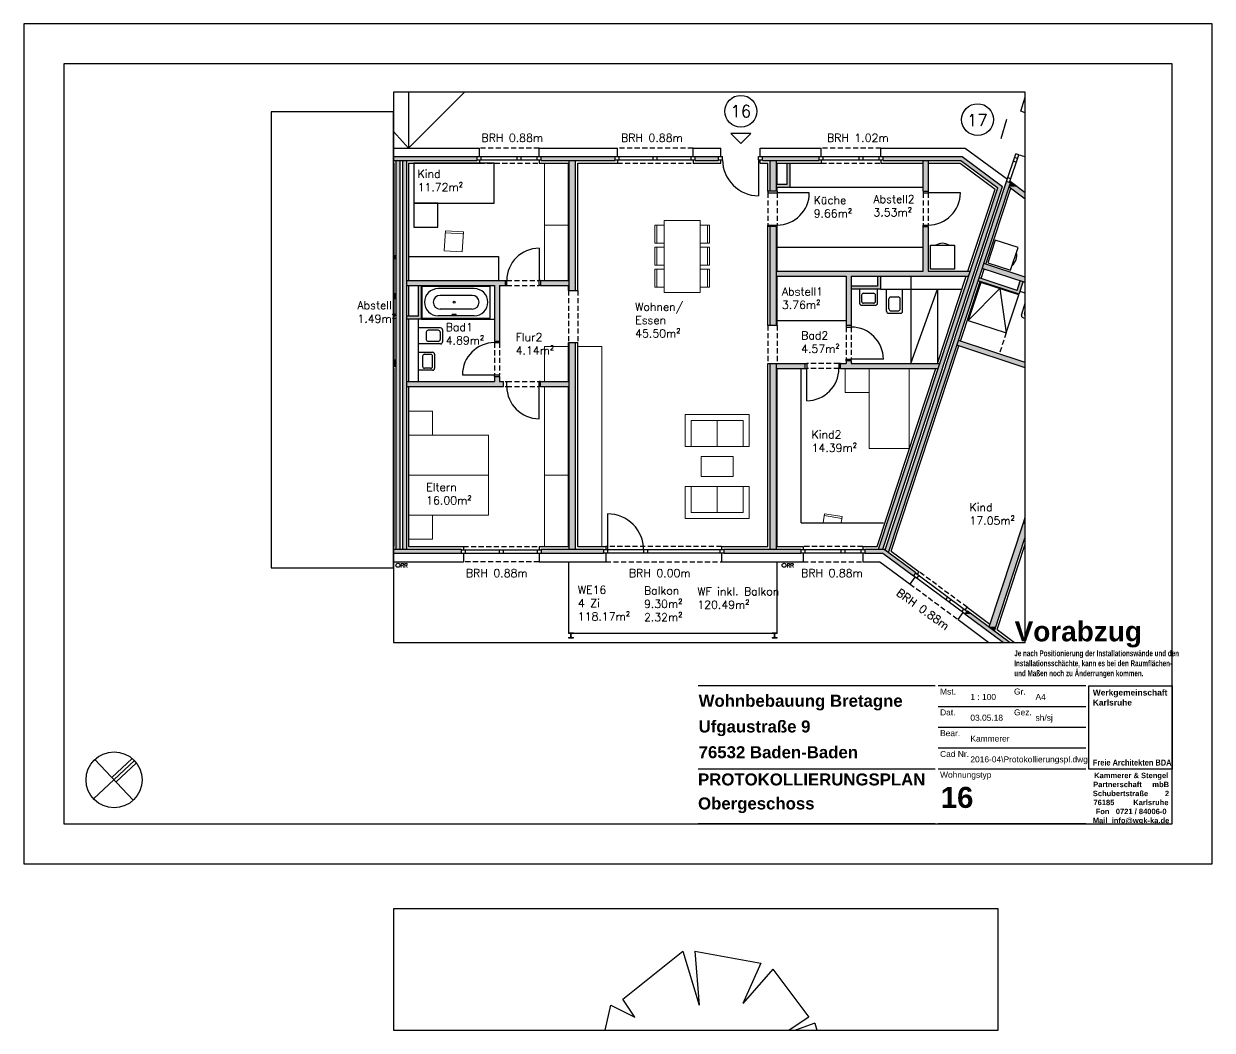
# Model space of a CAD drawing. Header units: metres. Extents: x -2868 to -29, y -3488 to 308.
# Drawn here: x -325.9 to -28.9, y 56.2 to 307.7 of the extents above; entities that cross this region are included whole.
import ezdxf

# ---------------------------------------------------------------- set-up
doc = ezdxf.new("R2010")
doc.units = ezdxf.units.M
doc.header["$LTSCALE"] = 0.02
doc.linetypes.add('AUSGEZOGEN', pattern=[0])
doc.linetypes.add('VERDECKT', pattern=[9.525, 6.35, -3.175])
for name, color, linetype in [('A--Layout-PLANKOPF', 7, 'AUSGEZOGEN'), ('A-Grundriss - Ansichtskante', 5, 'AUSGEZOGEN'), ('A-Grundriss - Bad', 4, 'AUSGEZOGEN'), ('A-Grundriss - Dämmung', 2, 'Continuous'), ('A-Grundriss - Fenster', 252, 'AUSGEZOGEN'), ('A-Grundriss - Fenster Sturz', 4, 'VERDECKT'), ('A-Grundriss - Küche', 4, 'AUSGEZOGEN'), ('A-Grundriss - Möbel', 252, 'AUSGEZOGEN'), ('A-Grundriss - Regenleitungen', 4, 'Continuous'), ('A-Grundriss - Regenleitungen Beschrif', 4, 'Continuous'), ('A-Grundriss - Sichtkante verdeckt', 7, 'VERDECKT'), ('A-Grundriss - Stützen-Laubengang', 3, 'AUSGEZOGEN'), ('A-Grundriss - Türen', 2, 'AUSGEZOGEN'), ('A-Grundriss - Wand', 3, 'AUSGEZOGEN'), ('A-Layout-Text', 250, 'Continuous'), ('A-Schraffur - Holzbau', 21, 'Continuous'), ('A-Schraffur - Trockenbau', 254, 'Continuous'), ('A-Text BRH', 4, 'Continuous'), ('A-Text Wohnfl', 4, 'Continuous'), ('A-Text Wohnungsnummer', 4, 'Continuous'), ('B-SY_V-GRANL_BAUM', 7, 'Continuous')]:
    doc.layers.add(name, color=color, linetype=linetype)
doc.layers.add('A-Afenster', color=80, linetype='Continuous', plot=False)
doc.styles.add('Arial', font='arial.ttf')
doc.styles.add('ARIAL-FETT', font='arialbd.ttf', dxfattribs={"width": 0.6})
doc.styles.add('Romans', font='Romans.shx')

# ---------------------------------------------------------------- blocks, each defined once
blk = doc.blocks.new('*E3')
at = {"layer": 'B-SY_V-GRANL_BAUM'}
for p, q in [((4.45, 7.77), (19.45, 19.77)), ((19.45, 19.77), (23.57, 6.27)), ((22.45, 19.77), (38.95, 16.77)), ((22.45, 19.77), (23.57, 6.27)), ((38.95, 16.77), (34.45, 6.65)), ((41.95, 15.27), (34.45, 6.65)), ((41.95, 15.27), (50.95, 3.27)), ((0, 0), (1.45, 6.27)), ((1.45, 6.27), (7.45, 3.27)), ((7.45, 3.27), (4.45, 7.77)), ((50.95, 3.27), (46.04, 0)), ((52.45, 1.77), (47.58, 0)), ((52.45, 1.77), (52.95, 0))]:
    blk.add_line(p, q, dxfattribs=at)
blk = doc.blocks.new('kopf (mbr)')
at = {"color": 7}
blk.add_line((-37.75, 10), (-10, 10), dxfattribs=at)
at = {"color": 2}
blk.add_lwpolyline([(-37.75, 56), (-10, 56), (-10, 28.25), (-37.75, 28.25)], close=True, dxfattribs=at)
at = {"color": 2, "insert": (-36.46, 54.79), "char_height": 2, "width": 25.2066, "attachment_point": 1, "style": 'ARIAL-FETT'}
blk.add_mtext('{\\W1;Werkgemeinschaft Karlsruhe \\P\\P\\P\\P\\P\\P\\W0.85;Freie Architekten BDA}', dxfattribs=at)
at = {"color": 252, "insert": (-36.5, 27.05), "char_height": 1.8, "width": 25.2921, "attachment_point": 1, "style": 'ARIAL-FETT'}
blk.add_mtext('\\pi0.45859;{\\W1;Kammerer & Stengel \\P\\pi0.15348;Partnerschaft     mbB \\P\\pi0.038063;Schubertstraße        2 \\P\\pi0.23636;76185         Karlsruhe \\P\\pi0.98963;Fon   0721 / 84006-0 \\P\\pi0.028854;Mail  info@wgk-ka.de}', dxfattribs=at)

msp = doc.modelspace()

# ---------------------------------------------------------------- hatches: boundary and pattern name
at = {"layer": 'A-Schraffur - Holzbau', "ltscale": 10}
h = msp.add_hatch(color=5, dxfattribs=at)
h.dxf.hatch_style = 1
h.paths.add_polyline_path([(-231.87, 273.54), (-232.87, 273.54), (-232.87, 176.44), (-231.87, 176.44)])
h = msp.add_hatch(color=5, dxfattribs=at)
h.dxf.hatch_style = 1
h.paths.add_polyline_path([(-230.27, 273.54), (-231.27, 273.54), (-231.27, 176.44), (-230.27, 176.44)])
h = msp.add_hatch(color=5, dxfattribs=at)
h.dxf.hatch_style = 1
h.paths.add_polyline_path([(-178.07, 274.54), (-196.57, 274.54), (-196.57, 273.54), (-178.07, 273.54)])
h = msp.add_hatch(color=5, dxfattribs=at)
h.dxf.hatch_style = 1
h.paths.add_polyline_path([(-187.97, 273.54), (-189.57, 273.54), (-189.57, 241.09), (-187.97, 241.09)])
h = msp.add_hatch(color=5, dxfattribs=at)
h.dxf.hatch_style = 1
h.paths.add_polyline_path([(-152.27, 274.54), (-158.07, 274.54), (-158.07, 273.54), (-152.27, 273.54)])
h = msp.add_hatch(color=5, dxfattribs=at)
h.dxf.hatch_style = 1
h.paths.add_polyline_path([(-127.12, 274.54), (-141.27, 274.54), (-141.27, 273.54), (-127.12, 273.54)])
h = msp.add_hatch(color=5, dxfattribs=at)
h.dxf.hatch_style = 1
h.paths.add_polyline_path([(-137.77, 273.54), (-139.37, 273.54), (-139.37, 265.89), (-137.77, 265.89)])
h = msp.add_hatch(color=5, dxfattribs=at)
h.dxf.hatch_style = 1
h.paths.add_polyline_path([(-91.34, 274.54), (-111.12, 274.54), (-111.12, 273.54), (-91.67, 273.54), (-82.48, 266.74), (-112.25, 176.44), (-111.2, 176.44), (-81.3, 267.11)])
h = msp.add_hatch(color=5, dxfattribs=at)
h.dxf.hatch_style = 1
h.paths.add_polyline_path([(-79.32, 268.02), (-80.27, 268.33), (-110.63, 176.25), (-109.78, 175.62)])
h = msp.add_hatch(color=5, dxfattribs=at)
h.dxf.hatch_style = 1
h.paths.add_polyline_path([(-137.77, 257.04), (-139.37, 257.04), (-139.37, 232.34), (-137.77, 232.34)])
h = msp.add_hatch(color=5, dxfattribs=at)
h.dxf.hatch_style = 1
h.paths.add_polyline_path([(-187.97, 228.04), (-189.57, 228.04), (-189.57, 176.44), (-187.97, 176.44)])
h = msp.add_hatch(color=5, dxfattribs=at)
h.dxf.hatch_style = 1
h.paths.add_polyline_path([(-137.77, 222.84), (-139.37, 222.84), (-139.37, 176.44), (-137.77, 176.44)])
h = msp.add_hatch(color=5, dxfattribs=at)
h.dxf.hatch_style = 1
h.paths.add_polyline_path([(-180.97, 176.44), (-196.57, 176.44), (-196.57, 175.44), (-180.97, 175.44)])
h = msp.add_hatch(color=5, dxfattribs=at)
h.dxf.hatch_style = 1
h.paths.add_polyline_path([(-131.67, 176.44), (-150.97, 176.44), (-150.97, 175.44), (-131.67, 175.44)])
h = msp.add_hatch(color=5, dxfattribs=at)
h.dxf.hatch_style = 1
h.paths.add_polyline_path([(-110.88, 176.44), (-115.67, 176.44), (-115.67, 175.44), (-111.21, 175.44), (-103.54, 169.76), (-102.94, 170.56)])
at = {"layer": 'A-Schraffur - Trockenbau', "ltscale": 10}
h = msp.add_hatch(color=5, dxfattribs=at)
h.dxf.hatch_style = 1
h.paths.add_polyline_path([(-99.87, 273.54), (-101.12, 273.54), (-101.12, 265.89), (-99.87, 265.89)])
h = msp.add_hatch(color=5, dxfattribs=at)
h.dxf.hatch_style = 1
h.paths.add_polyline_path([(-134.37, 272.89), (-135.12, 272.89), (-135.12, 267.64), (-137.77, 267.64), (-137.77, 266.89), (-134.37, 266.89)])
h = msp.add_hatch(color=5, dxfattribs=at)
h.dxf.hatch_style = 1
h.paths.add_polyline_path([(-89.35, 245.89), (-99.87, 245.89), (-99.87, 257.04), (-101.12, 257.04), (-101.12, 245.89), (-137.77, 245.89), (-137.77, 244.64), (-120.37, 244.64), (-120.37, 232.34), (-119.12, 232.34), (-119.12, 244.64), (-89.76, 244.64)])
h = msp.add_hatch(color=5, dxfattribs=at)
h.dxf.hatch_style = 1
h.paths.add_polyline_path([(-205.57, 243.59), (-230.27, 243.59), (-230.27, 242.34), (-208.22, 242.34), (-208.22, 228.44), (-206.97, 228.44), (-206.97, 242.34), (-205.57, 242.34)])
h = msp.add_hatch(color=5, dxfattribs=at)
h.dxf.hatch_style = 1
h.paths.add_polyline_path([(-189.57, 243.59), (-196.72, 243.59), (-196.72, 242.34), (-189.57, 242.34)])
h = msp.add_hatch(color=5, dxfattribs=at)
h.dxf.hatch_style = 1
h.paths.add_polyline_path([(-111.77, 244.64), (-112.52, 244.64), (-112.52, 242.14), (-119.12, 242.14), (-119.12, 241.39), (-111.77, 241.39)])
h = msp.add_hatch(color=5, dxfattribs=at)
h.dxf.hatch_style = 1
h.paths.add_polyline_path([(-76.13, 243.24), (-76.84, 243.47), (-77.63, 241.1), (-87.16, 244.24), (-87.39, 243.53), (-77.15, 240.15)])
h = msp.add_hatch(color=5, dxfattribs=at)
h.dxf.hatch_style = 1
h.paths.add_polyline_path([(-226.47, 242.34), (-227.22, 242.34), (-227.22, 234.69), (-230.27, 234.69), (-230.27, 233.94), (-226.47, 233.94)])
h = msp.add_hatch(color=5, dxfattribs=at)
h.dxf.hatch_style = 1
h.paths.add_polyline_path([(-130.62, 222.84), (-137.77, 222.84), (-137.77, 221.59), (-130.62, 221.59)])
h = msp.add_hatch(color=5, dxfattribs=at)
h.dxf.hatch_style = 1
h.paths.add_polyline_path([(-96.95, 222.84), (-119.12, 222.84), (-119.12, 223.49), (-120.37, 223.49), (-120.37, 222.84), (-121.77, 222.84), (-121.77, 221.59), (-97.37, 221.59)])
h = msp.add_hatch(color=5, dxfattribs=at)
h.dxf.hatch_style = 1
h.paths.add_polyline_path([(-205.97, 218.34), (-206.97, 218.34), (-206.97, 219.59), (-208.22, 219.59), (-208.22, 218.34), (-230.27, 218.34), (-230.27, 217.09), (-205.97, 217.09)])
h = msp.add_hatch(color=5, dxfattribs=at)
h.dxf.hatch_style = 1
h.paths.add_polyline_path([(-189.57, 218.34), (-196.72, 218.34), (-196.72, 217.09), (-189.57, 217.09)])
at = {"layer": 'A-Text Wohnungsnummer', "ltscale": 10}
h = msp.add_hatch(dxfattribs=at)
h.set_pattern_fill('ANGLE', color=256, angle=-17.1497)
h.set_pattern_definition([(342.8503, (-5663.67, 945.264), (20.59665, 66.7443), [50.8, -19.05]), (72.8503, (-5663.67, 945.264), (-66.7443, 20.59665), [50.8, -19.05])])
h.paths.add_polyline_path([(-78.63, 280.67), (-80.28, 283.79), (-81.75, 279.02)])
h = msp.add_hatch(dxfattribs=at)
h.set_pattern_fill('ANGLE', color=256, angle=-90)
h.set_pattern_definition([(270, (-1158.485, 5810.496), (69.85, -2e-15), [50.8, -19.05]), (360, (-1158.485, 5810.496), (6e-15, 69.85), [50.8, -19.05])])
h.paths.add_polyline_path([(-146.67, 277.81), (-144.17, 280.31), (-149.17, 280.31)])

# ---------------------------------------------------------------- linework, layer by layer
at = {"layer": 'A--Layout-PLANKOPF'}
for p, q in [((-98.13, 142.25), (-157.38, 142.25)), ((-60.45, 142.25), (-97.38, 142.25)), ((-60.45, 137.05), (-97.38, 137.05)), ((-60.45, 131.84), (-97.38, 131.84)), ((-60.45, 126.64), (-97.38, 126.64)), ((-98.13, 121.44), (-157.38, 121.44)), ((-60.45, 121.44), (-97.38, 121.44)), ((-98.13, 107.75), (-157.38, 107.75)), ((-60.45, 107.75), (-97.38, 107.75))]:
    msp.add_line(p, q, dxfattribs=at)
at = {"layer": 'A-Afenster'}
for points in [[(-325.88, 307.75), (-325.88, 97.75), (-28.88, 97.75), (-28.88, 307.75)], [(-315.88, 297.75), (-315.88, 107.75), (-38.88, 107.75), (-38.88, 297.75)]]:
    msp.add_lwpolyline(points, close=True, dxfattribs=at)
at = {"layer": 'A-Afenster', "linetype": 'Continuous'}
for points in [[(-233.51, 153.13), (-75.59, 153.13), (-75.59, 290.67), (-233.51, 290.67)], [(-264.02, 171.77), (-233.51, 171.77), (-233.51, 285.75), (-264.02, 285.75)], [(-233.51, 56.17), (-82.37, 56.17), (-82.37, 86.54), (-233.51, 86.54)]]:
    msp.add_lwpolyline(points, close=True, dxfattribs=at)
at = {"layer": 'A-Grundriss - Ansichtskante', "ltscale": 10}
for p, q in [((-229.72, 290.67), (-229.72, 276.69)), ((-229.72, 276.69), (-215.74, 290.67)), ((-233.51, 280.78), (-229.72, 276.69))]:
    msp.add_line(p, q, dxfattribs=at)
msp.add_lwpolyline([(-189.72, 173.29), (-189.72, 155.44), (-137.62, 155.44), (-137.62, 173.29)], dxfattribs=at)
at = {"layer": 'A-Grundriss - Bad', "ltscale": 10}
for p, q in [((-104.17, 244.64), (-104.17, 222.84)), ((-226.32, 234.14), (-226.32, 242.14)), ((-226.32, 242.14), (-209.32, 242.14)), ((-213.32, 241.54), (-222.32, 241.54)), ((-209.32, 234.14), (-209.32, 242.14)), ((-117.02, 241.39), (-117.02, 237.89)), ((-112.52, 237.89), (-112.52, 241.39)), ((-111.77, 241.39), (-91.42, 241.39)), ((-110.27, 235.89), (-110.27, 241.39)), ((-106.27, 235.89), (-106.27, 241.39)), ((-75.59, 240.42), (-76.91, 240.86)), ((-213.79, 239.85), (-221.84, 239.85)), ((-116.52, 239.89), (-116.52, 238.39)), ((-116.02, 240.39), (-113.52, 240.39)), ((-113.52, 237.89), (-116.02, 237.89)), ((-113.02, 238.39), (-113.02, 239.89)), ((-109.67, 236.49), (-109.67, 238.99)), ((-109.17, 239.49), (-107.37, 239.49)), ((-106.87, 236.49), (-106.87, 238.99)), ((-76.55, 234.95), (-75.59, 237.87)), ((-213.32, 234.74), (-222.32, 234.74)), ((-213.79, 236.42), (-221.84, 236.42)), ((-218.82, 234.74), (-218.82, 235.04)), ((-217.82, 235.04), (-218.82, 235.04)), ((-217.82, 234.74), (-217.82, 235.04)), ((-116.52, 237.39), (-113.02, 237.39)), ((-109.77, 235.39), (-106.77, 235.39)), ((-109.17, 235.99), (-107.37, 235.99)), ((-75.79, 235.33), (-75.59, 235.95)), ((-227.22, 218.34), (-227.22, 233.94)), ((-221.72, 231.74), (-227.22, 231.74)), ((-226.47, 233.94), (-208.22, 233.94)), ((-226.32, 234.14), (-209.32, 234.14)), ((-76.23, 234.32), (-75.59, 234.11)), ((-225.32, 230.64), (-225.32, 228.84)), ((-222.32, 231.14), (-224.82, 231.14)), ((-221.82, 230.64), (-221.82, 228.84)), ((-221.22, 231.24), (-221.22, 228.24)), ((-221.72, 227.74), (-227.22, 227.74)), ((-222.32, 228.34), (-224.82, 228.34)), ((-227.22, 225.64), (-223.72, 225.64)), ((-226.22, 224.64), (-226.22, 222.14)), ((-225.72, 225.14), (-224.22, 225.14)), ((-223.72, 222.14), (-223.72, 224.64)), ((-223.22, 225.14), (-223.22, 221.64)), ((-223.72, 221.14), (-227.22, 221.14)), ((-224.22, 221.64), (-225.72, 221.64))]:
    msp.add_line(p, q, dxfattribs=at)
at = {"layer": 'A-Grundriss - Bad', "linetype": 'VERDECKT', "ltscale": 10}
msp.add_line((-80.38, 230.47), (-82.12, 225.2), dxfattribs=at)
at = {"layer": 'A-Grundriss - Bad', "ltscale": 10}
for points in [[(-83.11, 253.7), (-84.99, 248), (-79.29, 246.12), (-77.41, 251.82)], [(-89.87, 233.61), (-80.38, 230.47), (-77.25, 239.97), (-86.74, 243.1)]]:
    msp.add_lwpolyline(points, close=True, dxfattribs=at)
at = {"layer": 'A-Grundriss - Bad', "linetype": 'Continuous', "ltscale": 10}
msp.add_lwpolyline([(-93.29, 246.39), (-99.29, 246.39), (-99.29, 252.39), (-93.29, 252.39)], close=True, dxfattribs=at)
at = {"layer": 'A-Grundriss - Bad', "ltscale": 10}
for points in [[(-104.17, 222.84), (-97.53, 241.39), (-97.53, 222.84)], [(-89.87, 233.61), (-81.99, 241.54), (-80.38, 230.47)]]:
    msp.add_lwpolyline(points, dxfattribs=at)
msp.add_circle((-218.32, 238.14), 0.25, dxfattribs=at)
at = {"layer": 'A-Grundriss - Bad', "linetype": 'Continuous', "ltscale": 10}
msp.add_arc((-96.29, 249.89), 3, 56.4427, 123.5573, dxfattribs=at)
at = {"layer": 'A-Grundriss - Bad', "ltscale": 10}
for centre, radius, start, end in [((-80.72, 249.75), 3, 308.1927, 15.3073), ((-222.32, 238.14), 3.4, 90, 180), ((-213.32, 238.14), 3.4, 360, 90), ((-222.32, 238.14), 3.4, 180, 270), ((-221.84, 238.14), 1.72, 90, 180), ((-221.84, 238.14), 1.72, 180, 270), ((-213.79, 238.14), 1.72, 360, 90), ((-213.79, 238.14), 1.72, 270, 0), ((-213.32, 238.14), 3.4, 270, 0), ((-116.52, 237.89), 0.5, 180, 270), ((-116.02, 239.89), 0.5, 90, 180), ((-116.02, 238.39), 0.5, 180, 270), ((-113.52, 239.89), 0.5, 0, 90), ((-113.52, 238.39), 0.5, 270, 0), ((-113.02, 237.89), 0.5, 270, 0), ((-109.17, 238.99), 0.5, 90, 180), ((-107.37, 238.99), 0.5, 0, 90), ((-109.77, 235.89), 0.5, 180, 270), ((-109.17, 236.49), 0.5, 180, 270), ((-107.37, 236.49), 0.5, 270, 0), ((-106.77, 235.89), 0.5, 270, 0), ((-76.07, 234.79), 0.5, 161.75, 251.75), ((-75.32, 235.18), 0.5, 161.75, 237.2174), ((-221.72, 231.24), 0.5, 0, 90), ((-224.82, 230.64), 0.5, 90, 180), ((-224.82, 228.84), 0.5, 180, 270), ((-222.32, 230.64), 0.5, 0, 90), ((-222.32, 228.84), 0.5, 270, 0), ((-221.72, 228.24), 0.5, 270, 0), ((-225.72, 224.64), 0.5, 90, 180), ((-224.22, 224.64), 0.5, 0, 90), ((-223.72, 225.14), 0.5, 0, 90), ((-225.72, 222.14), 0.5, 180, 270), ((-224.22, 222.14), 0.5, 270, 0), ((-223.72, 221.64), 0.5, 270, 0)]:
    msp.add_arc(centre, radius, start, end, dxfattribs=at)
at = {"layer": 'A-Grundriss - Dämmung', "ltscale": 10}
for p, q in [((-76.75, 285.87), (-75.59, 289.39)), ((-75.59, 285.49), (-76.75, 285.87)), ((-233.51, 276.69), (-212.02, 276.69)), ((-212.02, 274.54), (-212.02, 276.69)), ((-197.12, 276.69), (-177.52, 276.69)), ((-197.12, 274.54), (-197.12, 276.69)), ((-177.52, 274.54), (-177.52, 276.69)), ((-158.62, 276.69), (-151.72, 276.69)), ((-158.62, 274.54), (-158.62, 276.69)), ((-151.72, 274.54), (-151.72, 276.69)), ((-141.82, 276.69), (-126.57, 276.69)), ((-141.82, 274.54), (-141.82, 276.69)), ((-126.57, 274.54), (-126.57, 276.69)), ((-111.67, 276.69), (-90.63, 276.69)), ((-111.67, 274.54), (-111.67, 276.69)), ((-90.63, 276.69), (-80.08, 268.88)), ((-212.02, 273.74), (-212.02, 272.89)), ((-197.12, 273.74), (-197.12, 272.89)), ((-177.52, 273.74), (-177.52, 272.89)), ((-158.62, 273.74), (-158.62, 272.89)), ((-151.72, 272.89), (-151.72, 273.74)), ((-141.82, 272.89), (-141.82, 273.74)), ((-126.57, 273.74), (-126.57, 272.89)), ((-111.67, 273.74), (-111.67, 272.89)), ((-233.51, 272.89), (-233.42, 272.89)), ((-233.42, 272.89), (-233.42, 249.79)), ((-229.72, 272.89), (-212.02, 272.89)), ((-229.72, 272.89), (-229.72, 243.59)), ((-197.12, 272.89), (-189.72, 272.89)), ((-189.72, 243.59), (-189.72, 272.89)), ((-187.42, 241.09), (-187.42, 272.89)), ((-187.42, 272.89), (-177.52, 272.89)), ((-158.62, 272.89), (-151.72, 272.89)), ((-141.82, 272.89), (-139.92, 272.89)), ((-139.92, 265.89), (-139.92, 272.89)), ((-137.62, 267.64), (-137.62, 272.89)), ((-137.62, 272.89), (-126.57, 272.89)), ((-111.67, 272.89), (-101.12, 272.89)), ((-99.87, 272.89), (-91.88, 272.89)), ((-91.88, 272.89), (-83.16, 266.43)), ((-139.37, 265.89), (-139.92, 265.89)), ((-137.62, 265.89), (-137.77, 265.89)), ((-137.62, 265.89), (-137.62, 266.89)), ((-89.93, 245.89), (-83.16, 266.43)), ((-85.46, 247.63), (-79.18, 266.66)), ((-139.92, 232.34), (-139.92, 257.04)), ((-139.37, 257.04), (-139.92, 257.04)), ((-137.62, 257.04), (-137.77, 257.04)), ((-137.62, 245.89), (-137.62, 257.04)), ((-233.42, 249.04), (-233.42, 240.29)), ((-137.62, 232.34), (-137.62, 244.64)), ((-97.53, 222.84), (-90.34, 244.64)), ((-86.63, 244.07), (-85.85, 246.44)), ((-229.72, 242.34), (-229.72, 234.69)), ((-189.72, 241.09), (-189.72, 242.34)), ((-189.72, 241.09), (-189.57, 241.09)), ((-187.97, 241.09), (-187.42, 241.09)), ((-91.8, 228.4), (-86.87, 243.36)), ((-233.42, 239.04), (-233.42, 223.89)), ((-229.72, 233.94), (-229.72, 218.34)), ((-139.37, 232.34), (-139.92, 232.34)), ((-137.62, 232.34), (-137.77, 232.34)), ((-189.72, 218.34), (-189.72, 228.04)), ((-189.72, 228.04), (-189.57, 228.04)), ((-187.97, 228.04), (-187.42, 228.04)), ((-187.42, 177.09), (-187.42, 228.04)), ((-109.1, 175.93), (-92.19, 227.21)), ((-233.51, 223.89), (-233.42, 223.89)), ((-139.92, 177.09), (-139.92, 222.84)), ((-139.92, 222.84), (-139.37, 222.84)), ((-233.51, 221.59), (-233.42, 221.59)), ((-233.42, 221.59), (-233.42, 177.09)), ((-137.62, 177.09), (-137.62, 221.59)), ((-112.62, 177.09), (-97.94, 221.59)), ((-229.72, 217.09), (-229.72, 177.09)), ((-189.72, 177.09), (-189.72, 217.09)), ((-233.51, 177.09), (-233.42, 177.09)), ((-229.72, 177.09), (-216.02, 177.09)), ((-216.02, 177.09), (-216.02, 176.24)), ((-216.02, 175.44), (-216.02, 173.29)), ((-197.12, 177.09), (-189.72, 177.09)), ((-197.12, 177.09), (-197.12, 176.24)), ((-197.12, 175.44), (-197.12, 173.29)), ((-187.42, 177.09), (-180.42, 177.09)), ((-180.42, 177.09), (-180.42, 176.24)), ((-180.42, 175.44), (-180.42, 173.29)), ((-151.52, 177.09), (-139.92, 177.09)), ((-151.52, 177.09), (-151.52, 176.24)), ((-151.52, 175.44), (-151.52, 173.29)), ((-137.62, 177.09), (-131.12, 177.09)), ((-131.12, 177.09), (-131.12, 176.24)), ((-131.12, 175.44), (-131.12, 173.29)), ((-116.22, 177.09), (-112.62, 177.09)), ((-116.22, 177.09), (-116.22, 176.24)), ((-116.22, 175.44), (-116.22, 173.29)), ((-109.1, 175.93), (-102.12, 170.76)), ((-82.61, 156.32), (-75.59, 177.63)), ((-233.51, 173.29), (-216.02, 173.29)), ((-197.12, 173.29), (-180.42, 173.29)), ((-151.52, 173.29), (-131.12, 173.29)), ((-116.22, 173.29), (-111.92, 173.29)), ((-111.92, 173.29), (-104.38, 167.7)), ((-104.38, 167.7), (-103.1, 169.43)), ((-102.62, 170.07), (-102.12, 170.76)), ((-92.4, 158.84), (-91.12, 160.57)), ((-90.64, 161.21), (-90.14, 161.89)), ((-90.14, 161.89), (-84.43, 157.67)), ((-92.4, 158.84), (-84.69, 153.13)), ((-82.61, 156.32), (-78.3, 153.13))]:
    msp.add_line(p, q, dxfattribs=at)
at = {"layer": 'A-Grundriss - Fenster', "ltscale": 10}
for p, q in [((-212.57, 274.54), (-196.57, 274.54)), ((-212.57, 273.74), (-196.57, 273.74)), ((-211.57, 273.74), (-211.57, 274.54)), ((-202.57, 273.74), (-202.57, 274.54)), ((-201.57, 273.74), (-201.57, 274.54)), ((-197.57, 273.74), (-197.57, 274.54)), ((-178.07, 274.54), (-158.07, 274.54)), ((-178.07, 273.74), (-158.07, 273.74)), ((-177.07, 273.74), (-177.07, 274.54)), ((-168.57, 273.74), (-168.57, 274.54)), ((-167.57, 273.74), (-167.57, 274.54)), ((-159.07, 273.74), (-159.07, 274.54)), ((-127.12, 274.54), (-111.12, 274.54)), ((-127.12, 273.74), (-111.12, 273.74)), ((-126.12, 273.74), (-126.12, 274.54)), ((-117.12, 273.74), (-117.12, 274.54)), ((-116.12, 273.74), (-116.12, 274.54)), ((-112.12, 273.74), (-112.12, 274.54)), ((-179.97, 185.24), (-179.97, 176.24)), ((-216.57, 176.24), (-196.57, 176.24)), ((-216.57, 175.44), (-196.57, 175.44)), ((-215.57, 176.24), (-215.57, 175.44)), ((-207.07, 176.24), (-207.07, 175.44)), ((-206.07, 176.24), (-206.07, 175.44)), ((-197.57, 176.24), (-197.57, 175.44)), ((-150.97, 176.24), (-180.97, 176.24)), ((-150.97, 175.44), (-180.97, 175.44)), ((-179.97, 176.24), (-179.97, 175.44)), ((-170.97, 176.24), (-170.97, 175.44)), ((-169.97, 176.24), (-169.97, 175.44)), ((-151.97, 176.24), (-151.97, 175.44)), ((-115.67, 176.24), (-131.67, 176.24)), ((-115.67, 175.44), (-131.67, 175.44)), ((-130.67, 176.24), (-130.67, 175.44)), ((-121.67, 176.24), (-121.67, 175.44)), ((-120.67, 176.24), (-120.67, 175.44)), ((-116.67, 176.24), (-116.67, 175.44)), ((-90.68, 160.24), (-103.54, 169.76)), ((-90.2, 160.88), (-103.06, 170.4)), ((-102.26, 169.81), (-102.74, 169.16)), ((-95.02, 164.45), (-95.5, 163.81)), ((-94.22, 163.86), (-94.7, 163.21)), ((-91.01, 161.48), (-91.48, 160.83))]:
    msp.add_line(p, q, dxfattribs=at)
msp.add_arc((-179.97, 176.24), 9, 0, 90, dxfattribs=at)
at = {"layer": 'A-Grundriss - Fenster Sturz', "ltscale": 10}
for p, q in [((-197.12, 276.69), (-212.02, 276.69)), ((-158.62, 276.69), (-177.52, 276.69)), ((-111.67, 276.69), (-126.57, 276.69)), ((-212.02, 272.89), (-197.12, 272.89)), ((-177.52, 272.89), (-158.62, 272.89)), ((-126.57, 272.89), (-111.67, 272.89)), ((-216.02, 177.09), (-197.12, 177.09)), ((-151.52, 177.09), (-180.42, 177.09)), ((-116.22, 177.09), (-131.12, 177.09)), ((-197.12, 173.29), (-216.02, 173.29)), ((-180.42, 173.29), (-151.52, 173.29)), ((-131.12, 173.29), (-116.22, 173.29)), ((-90.14, 161.89), (-102.12, 170.76)), ((-104.38, 167.7), (-92.4, 158.84))]:
    msp.add_line(p, q, dxfattribs=at)
at = {"layer": 'A-Grundriss - Küche', "ltscale": 10}
for p, q in [((-134.37, 266.89), (-101.12, 266.89)), ((-137.54, 251.89), (-101.12, 251.89))]:
    msp.add_line(p, q, dxfattribs=at)
at = {"layer": 'A-Grundriss - Möbel', "linetype": 'Continuous', "lineweight": 18, "ltscale": 100}
for p, q in [((-195.72, 272.89), (-195.72, 257.39)), ((-165.84, 258.55), (-165.84, 240.55)), ((-165.84, 258.55), (-156.84, 258.55)), ((-156.84, 240.55), (-156.84, 258.55)), ((-220.51, 256.01), (-220.85, 251.03)), ((-220.54, 255.51), (-216.05, 255.2)), ((-216.02, 255.7), (-220.51, 256.01)), ((-216.36, 250.72), (-216.02, 255.7)), ((-195.72, 257.39), (-195.72, 243.59)), ((-195.72, 257.39), (-189.72, 257.39)), ((-168.2, 257.44), (-165.84, 257.44)), ((-168.2, 252.94), (-168.2, 257.44)), ((-167.7, 257.44), (-167.7, 252.94)), ((-154.48, 257.44), (-156.84, 257.44)), ((-154.98, 257.44), (-154.98, 252.94)), ((-154.48, 252.94), (-154.48, 257.44)), ((-165.84, 252.94), (-168.2, 252.94)), ((-156.84, 252.94), (-154.48, 252.94)), ((-220.85, 251.03), (-216.36, 250.72)), ((-168.2, 251.94), (-165.84, 251.94)), ((-168.2, 247.44), (-168.2, 251.94)), ((-167.7, 251.94), (-167.7, 247.44)), ((-154.48, 251.94), (-156.84, 251.94)), ((-154.98, 251.94), (-154.98, 247.44)), ((-154.48, 247.44), (-154.48, 251.94)), ((-165.84, 247.44), (-168.2, 247.44)), ((-156.84, 247.44), (-154.48, 247.44)), ((-168.2, 246.44), (-165.84, 246.44)), ((-168.2, 241.94), (-168.2, 246.44)), ((-167.7, 246.44), (-167.7, 241.94)), ((-154.48, 246.44), (-156.84, 246.44)), ((-154.98, 246.44), (-154.98, 241.94)), ((-154.48, 241.94), (-154.48, 246.44)), ((-165.84, 241.94), (-168.2, 241.94)), ((-156.84, 241.94), (-154.48, 241.94)), ((-165.84, 240.55), (-156.84, 240.55)), ((-195.72, 218.34), (-195.72, 227.04)), ((-195.72, 227.04), (-189.72, 227.04)), ((-187.42, 227.04), (-181.42, 227.04)), ((-181.42, 177.09), (-181.42, 227.04)), ((-195.72, 177.09), (-195.72, 217.09)), ((-160.59, 210.06), (-160.59, 202.06)), ((-144.59, 210.06), (-160.59, 210.06)), ((-146.09, 208.56), (-159.09, 208.56)), ((-159.09, 208.56), (-159.09, 202.06)), ((-159.09, 208.56), (-159.09, 202.06)), ((-152.59, 208.56), (-152.59, 202.06)), ((-146.09, 208.56), (-146.09, 202.06)), ((-144.59, 210.06), (-144.59, 202.06)), ((-144.59, 202.06), (-160.59, 202.06)), ((-156.59, 194.56), (-156.59, 199.56)), ((-148.59, 199.56), (-156.59, 199.56)), ((-148.59, 194.56), (-148.59, 199.56)), ((-195.72, 194.89), (-189.72, 194.89)), ((-148.59, 194.56), (-156.59, 194.56)), ((-144.59, 192.06), (-160.59, 192.06)), ((-160.59, 184.06), (-160.59, 192.06)), ((-159.09, 185.56), (-159.09, 192.06)), ((-159.09, 185.56), (-159.09, 192.06)), ((-152.59, 185.56), (-152.59, 192.06)), ((-146.09, 185.56), (-146.09, 192.06)), ((-144.59, 184.06), (-144.59, 192.06)), ((-146.09, 185.56), (-159.09, 185.56)), ((-126.15, 183.04), (-125.8, 185.29)), ((-121.43, 184.1), (-125.87, 184.8)), ((-125.8, 185.29), (-121.35, 184.6)), ((-121.35, 184.6), (-121.59, 183.04)), ((-144.59, 184.06), (-160.59, 184.06))]:
    msp.add_line(p, q, dxfattribs=at)
at = {"layer": 'A-Grundriss - Möbel', "ltscale": 10}
for p, q in [((-229.72, 249.59), (-207.27, 249.59)), ((-207.27, 249.59), (-207.27, 243.59)), ((-137.62, 233.59), (-120.37, 233.59)), ((-131.62, 211.54), (-131.62, 221.59)), ((-131.62, 183.04), (-131.62, 211.54)), ((-131.62, 183.04), (-111.05, 183.04))]:
    msp.add_line(p, q, dxfattribs=at)
for points in [[(-208.37, 272.89), (-228.37, 272.89), (-228.37, 262.89), (-208.37, 262.89)], [(-222.37, 262.89), (-228.37, 262.89), (-228.37, 256.89), (-222.37, 256.89)]]:
    msp.add_lwpolyline(points, close=True, dxfattribs=at)
at = {"layer": 'A-Grundriss - Möbel', "linetype": 'Continuous', "lineweight": 18, "ltscale": 100}
for points in [[(-114.61, 215.59), (-114.61, 221.59), (-120.61, 221.59), (-120.61, 215.59)], [(-104.61, 201.59), (-104.61, 221.59), (-114.61, 221.59), (-114.61, 201.59)], [(-223.72, 204.91), (-229.72, 204.91), (-229.72, 210.91), (-223.72, 210.91)], [(-209.72, 194.91), (-229.72, 194.91), (-229.72, 204.91), (-209.72, 204.91)], [(-209.72, 194.91), (-229.72, 194.91), (-229.72, 184.91), (-209.72, 184.91)], [(-223.72, 184.91), (-229.72, 184.91), (-229.72, 178.91), (-223.72, 178.91)]]:
    msp.add_lwpolyline(points, close=True, dxfattribs=at)
at = {"layer": 'A-Grundriss - Möbel', "ltscale": 10}
for points in [[(-233.51, 210.91), (-233.42, 210.91), (-233.42, 204.91), (-233.51, 204.91)], [(-233.51, 204.91), (-233.42, 204.91), (-233.42, 184.91), (-233.51, 184.91)], [(-233.51, 184.91), (-233.42, 184.91), (-233.42, 178.91), (-233.51, 178.91)]]:
    msp.add_lwpolyline(points, dxfattribs=at)
at = {"layer": 'A-Grundriss - Regenleitungen', "ltscale": 10}
for centre in [(-232.37, 172.39), (-135.87, 172.39)]:
    msp.add_circle(centre, 0.5, dxfattribs=at)
at = {"layer": 'A-Grundriss - Sichtkante verdeckt', "ltscale": 10}
for p, q in [((-139.92, 265.49), (-139.92, 257.44)), ((-137.62, 265.49), (-137.62, 257.44)), ((-101.12, 265.49), (-101.12, 257.44)), ((-99.87, 265.49), (-99.87, 257.44)), ((-205.17, 243.59), (-197.12, 243.59)), ((-205.17, 242.34), (-197.12, 242.34)), ((-189.72, 241.09), (-189.72, 228.04)), ((-187.42, 241.09), (-187.42, 228.04)), ((-139.92, 232.34), (-139.92, 222.84)), ((-137.62, 232.34), (-137.62, 222.84)), ((-120.37, 231.94), (-120.37, 223.89)), ((-119.12, 231.94), (-119.12, 223.89)), ((-208.22, 228.04), (-208.22, 219.99)), ((-206.97, 228.04), (-206.97, 219.99)), ((-122.17, 222.84), (-130.22, 222.84)), ((-122.17, 221.59), (-130.22, 221.59)), ((-205.17, 218.34), (-197.12, 218.34)), ((-205.17, 217.09), (-197.12, 217.09)), ((-76, 183.23), (-75.59, 184.49))]:
    msp.add_line(p, q, dxfattribs=at)
at = {"layer": 'A-Grundriss - Stützen-Laubengang', "ltscale": 10}
for p, q in [((-189.72, 155.44), (-189.72, 155.33)), ((-188.52, 155.44), (-189.72, 155.44)), ((-189.27, 155.33), (-189.72, 155.33)), ((-189.15, 154.47), (-189.15, 155.21)), ((-189.09, 154.47), (-189.09, 155.21)), ((-188.52, 155.33), (-188.97, 155.33)), ((-188.52, 155.33), (-188.52, 155.44)), ((-138.82, 155.44), (-138.82, 155.33)), ((-137.62, 155.44), (-138.82, 155.44)), ((-138.37, 155.33), (-138.82, 155.33)), ((-138.25, 154.47), (-138.25, 155.21)), ((-138.19, 154.47), (-138.19, 155.21)), ((-137.62, 155.33), (-138.07, 155.33)), ((-137.62, 155.33), (-137.62, 155.44)), ((-189.72, 154.35), (-189.27, 154.35)), ((-189.72, 154.35), (-189.72, 154.24)), ((-189.72, 154.24), (-188.52, 154.24)), ((-188.97, 154.35), (-188.52, 154.35)), ((-188.52, 154.24), (-188.52, 154.35)), ((-138.82, 154.35), (-138.37, 154.35)), ((-138.82, 154.35), (-138.82, 154.24)), ((-138.82, 154.24), (-137.62, 154.24)), ((-138.07, 154.35), (-137.62, 154.35)), ((-137.62, 154.24), (-137.62, 154.35))]:
    msp.add_line(p, q, dxfattribs=at)
for centre, start, end in [((-189.27, 155.21), 0, 90), ((-189.27, 154.47), 270, 0), ((-188.97, 155.21), 90, 180), ((-188.97, 154.47), 180, 270), ((-138.37, 155.21), 0, 90), ((-138.37, 154.47), 270, 0), ((-138.07, 155.21), 90, 180), ((-138.07, 154.47), 180, 270)]:
    msp.add_arc(centre, 0.12, start, end, dxfattribs=at)
at = {"layer": 'A-Grundriss - Türen', "ltscale": 10}
for p, q in [((-152.27, 274.54), (-151.27, 274.54)), ((-152.27, 273.74), (-151.27, 273.74)), ((-151.27, 273.74), (-151.27, 274.54)), ((-142.27, 274.54), (-141.27, 274.54)), ((-142.27, 273.74), (-142.27, 274.54)), ((-142.27, 273.74), (-142.27, 264.74)), ((-142.27, 273.74), (-141.27, 273.74)), ((-80.27, 268.33), (-77.98, 275.27)), ((-79.51, 268.08), (-77.22, 275.02)), ((-77.85, 273.12), (-78.61, 273.37)), ((-77.53, 274.07), (-78.29, 274.32)), ((-77.22, 275.02), (-77.98, 275.27)), ((-79.19, 269.03), (-79.95, 269.28)), ((-139.92, 265.89), (-139.92, 265.49)), ((-139.92, 265.49), (-137.62, 265.49)), ((-137.62, 265.89), (-137.62, 265.49)), ((-129.57, 265.49), (-137.62, 265.49)), ((-101.12, 265.89), (-101.12, 265.49)), ((-101.12, 265.49), (-99.87, 265.49)), ((-99.87, 265.89), (-99.87, 265.49)), ((-91.82, 265.49), (-99.87, 265.49)), ((-139.92, 257.44), (-137.62, 257.44)), ((-139.92, 257.04), (-139.92, 257.44)), ((-137.62, 257.04), (-137.62, 257.44)), ((-101.12, 257.44), (-99.87, 257.44)), ((-101.12, 257.04), (-101.12, 257.44)), ((-99.87, 257.04), (-99.87, 257.44)), ((-197.12, 251.64), (-197.12, 243.59)), ((-205.57, 243.59), (-205.17, 243.59)), ((-205.17, 242.34), (-205.17, 243.59)), ((-197.12, 242.34), (-197.12, 243.59)), ((-196.72, 243.59), (-197.12, 243.59)), ((-205.57, 242.34), (-205.17, 242.34)), ((-196.72, 242.34), (-197.12, 242.34)), ((-120.37, 232.34), (-120.37, 231.94)), ((-120.37, 231.94), (-119.12, 231.94)), ((-119.12, 232.34), (-119.12, 231.94)), ((-208.22, 228.44), (-208.22, 228.04)), ((-208.22, 228.04), (-206.97, 228.04)), ((-206.97, 228.44), (-206.97, 228.04)), ((-130.62, 222.84), (-130.22, 222.84)), ((-130.22, 222.84), (-130.22, 221.59)), ((-122.17, 222.84), (-122.17, 221.59)), ((-121.77, 222.84), (-122.17, 222.84)), ((-120.37, 223.89), (-119.12, 223.89)), ((-120.37, 223.49), (-120.37, 223.89)), ((-119.12, 223.49), (-119.12, 223.89)), ((-111.07, 223.89), (-119.12, 223.89)), ((-216.27, 219.99), (-208.22, 219.99)), ((-208.22, 219.99), (-206.97, 219.99)), ((-208.22, 219.59), (-208.22, 219.99)), ((-206.97, 219.59), (-206.97, 219.99)), ((-130.62, 221.59), (-130.22, 221.59)), ((-130.22, 213.54), (-130.22, 221.59)), ((-121.77, 221.59), (-122.17, 221.59)), ((-205.57, 218.34), (-205.17, 218.34)), ((-205.57, 217.09), (-205.17, 217.09)), ((-205.17, 217.09), (-205.17, 218.34)), ((-197.12, 217.09), (-197.12, 218.34)), ((-196.72, 218.34), (-197.12, 218.34)), ((-196.72, 217.09), (-197.12, 217.09)), ((-197.12, 209.04), (-197.12, 217.09))]:
    msp.add_line(p, q, dxfattribs=at)
for centre, radius, start, end in [((-142.16, 273.84), 9.11, 180.6572, 269.3428), ((-73.9, 284.45), 10, 250.6233, 260.2985), ((-137.62, 265.49), 8.05, 270, 0), ((-99.87, 265.49), 8.05, 270, 0), ((-197.12, 243.59), 8.05, 90, 180), ((-119.12, 223.89), 8.05, 360, 90), ((-208.22, 219.99), 8.05, 90, 180), ((-130.22, 221.59), 8.05, 270, 360), ((-197.12, 217.09), 8.05, 180, 270)]:
    msp.add_arc(centre, radius, start, end, dxfattribs=at)
at = {"layer": 'A-Grundriss - Wand', "ltscale": 10}
for p, q in [((-233.51, 274.54), (-212.57, 274.54)), ((-233.51, 273.54), (-212.57, 273.54)), ((-232.87, 273.54), (-232.87, 176.44)), ((-231.87, 273.54), (-231.87, 176.44)), ((-231.27, 273.54), (-231.27, 176.44)), ((-230.27, 273.54), (-230.27, 176.44)), ((-212.57, 273.54), (-212.57, 274.54)), ((-196.57, 274.54), (-178.07, 274.54)), ((-196.57, 273.54), (-196.57, 274.54)), ((-196.57, 273.54), (-178.07, 273.54)), ((-189.57, 241.09), (-189.57, 273.54)), ((-187.97, 241.09), (-187.97, 273.54)), ((-178.07, 273.54), (-178.07, 274.54)), ((-158.07, 274.54), (-152.27, 274.54)), ((-158.07, 273.54), (-158.07, 274.54)), ((-158.07, 273.54), (-152.27, 273.54)), ((-152.27, 273.54), (-152.27, 274.54)), ((-141.27, 274.54), (-127.12, 274.54)), ((-141.27, 273.54), (-141.27, 274.54)), ((-141.27, 273.54), (-127.12, 273.54)), ((-139.37, 265.89), (-139.37, 273.54)), ((-137.77, 265.89), (-137.77, 273.54)), ((-127.12, 273.54), (-127.12, 274.54)), ((-111.12, 274.54), (-91.34, 274.54)), ((-111.12, 273.54), (-111.12, 274.54)), ((-111.12, 273.54), (-91.67, 273.54)), ((-101.12, 265.89), (-101.12, 273.54)), ((-99.87, 273.54), (-99.87, 265.89)), ((-91.67, 273.54), (-82.48, 266.74)), ((-91.34, 274.54), (-81.3, 267.11)), ((-135.12, 267.64), (-135.12, 272.89)), ((-134.37, 266.89), (-134.37, 272.89)), ((-137.77, 267.64), (-135.12, 267.64)), ((-110.63, 176.25), (-80.27, 268.33)), ((-109.78, 175.62), (-79.24, 268.26)), ((-79.32, 268.02), (-80.27, 268.33)), ((-79.41, 268.38), (-75.59, 265.56)), ((-137.77, 265.89), (-139.37, 265.89)), ((-137.77, 266.89), (-134.37, 266.89)), ((-112.25, 176.44), (-82.48, 266.74)), ((-111.2, 176.44), (-81.3, 267.11)), ((-101.12, 265.89), (-99.87, 265.89)), ((-79.65, 267.01), (-75.59, 264)), ((-139.37, 232.34), (-139.37, 257.04)), ((-137.77, 257.04), (-139.37, 257.04)), ((-137.77, 232.34), (-137.77, 257.04)), ((-101.12, 245.89), (-101.12, 257.04)), ((-101.12, 257.04), (-99.87, 257.04)), ((-99.87, 257.04), (-99.87, 245.89)), ((-233.51, 249.79), (-232.87, 249.79)), ((-233.51, 249.04), (-232.87, 249.04)), ((-75.59, 243.06), (-86.37, 246.61)), ((-75.59, 244.37), (-85.98, 247.8)), ((-230.27, 243.59), (-205.57, 243.59)), ((-205.57, 243.59), (-205.57, 242.34)), ((-196.72, 243.59), (-189.57, 243.59)), ((-196.72, 243.59), (-196.72, 242.34)), ((-137.77, 245.89), (-101.12, 245.89)), ((-137.77, 244.64), (-120.37, 244.64)), ((-120.37, 244.64), (-120.37, 232.34)), ((-119.12, 244.64), (-89.76, 244.64)), ((-119.12, 244.64), (-119.12, 232.34)), ((-112.52, 244.64), (-112.52, 242.14)), ((-111.77, 244.64), (-111.77, 241.39)), ((-99.87, 245.89), (-89.35, 245.89)), ((-77.63, 241.1), (-87.16, 244.24)), ((-230.27, 242.34), (-208.22, 242.34)), ((-227.22, 234.69), (-227.22, 242.34)), ((-226.47, 233.94), (-226.47, 242.34)), ((-208.22, 242.34), (-208.22, 228.44)), ((-206.97, 242.34), (-206.97, 228.44)), ((-206.97, 242.34), (-205.57, 242.34)), ((-196.72, 242.34), (-189.57, 242.34)), ((-189.57, 241.09), (-187.97, 241.09)), ((-112.52, 242.14), (-119.12, 242.14)), ((-111.77, 241.39), (-119.12, 241.39)), ((-77.15, 240.15), (-87.39, 243.53)), ((-77.63, 241.1), (-76.84, 243.47)), ((-77.15, 240.15), (-76.13, 243.24)), ((-233.51, 240.29), (-232.87, 240.29)), ((-233.51, 239.04), (-232.87, 239.04)), ((-227.22, 234.69), (-230.27, 234.69)), ((-226.47, 233.94), (-230.27, 233.94)), ((-137.77, 232.34), (-139.37, 232.34)), ((-119.12, 232.34), (-120.37, 232.34)), ((-208.22, 228.44), (-206.97, 228.44)), ((-189.57, 176.44), (-189.57, 228.04)), ((-189.57, 228.04), (-187.97, 228.04)), ((-187.97, 176.44), (-187.97, 228.04)), ((-75.59, 221.73), (-92.72, 227.38)), ((-75.59, 223.05), (-92.32, 228.57)), ((-233.51, 223.74), (-232.87, 223.74)), ((-139.37, 176.44), (-139.37, 222.84)), ((-139.37, 222.84), (-130.62, 222.84)), ((-137.77, 176.44), (-137.77, 222.84)), ((-130.62, 221.59), (-130.62, 222.84)), ((-121.77, 222.84), (-120.37, 222.84)), ((-121.77, 221.59), (-121.77, 222.84)), ((-120.37, 223.49), (-120.37, 222.84)), ((-119.12, 223.49), (-120.37, 223.49)), ((-119.12, 223.49), (-119.12, 222.84)), ((-119.12, 222.84), (-96.95, 222.84)), ((-233.51, 222.14), (-232.87, 222.14)), ((-137.77, 221.59), (-130.62, 221.59)), ((-121.77, 221.59), (-97.37, 221.59)), ((-230.27, 218.34), (-208.22, 218.34)), ((-230.27, 217.09), (-205.97, 217.09)), ((-208.22, 219.59), (-208.22, 218.34)), ((-208.22, 219.59), (-206.97, 219.59)), ((-206.97, 219.59), (-206.97, 218.34)), ((-206.97, 218.34), (-205.97, 218.34)), ((-205.97, 217.09), (-205.97, 218.34)), ((-196.72, 218.34), (-189.57, 218.34)), ((-196.72, 217.09), (-196.72, 218.34)), ((-196.72, 217.09), (-189.57, 217.09)), ((-84.65, 157.02), (-76, 183.23)), ((-75.59, 183.09), (-76, 183.23)), ((-83.29, 156.02), (-75.59, 179.38)), ((-233.51, 176.44), (-216.57, 176.44)), ((-233.51, 175.44), (-216.57, 175.44)), ((-216.57, 176.44), (-216.57, 175.44)), ((-196.57, 176.44), (-180.97, 176.44)), ((-196.57, 176.44), (-196.57, 175.44)), ((-196.57, 175.44), (-180.97, 175.44)), ((-180.97, 176.44), (-180.97, 175.44)), ((-150.97, 176.44), (-131.67, 176.44)), ((-150.97, 176.44), (-150.97, 175.44)), ((-150.97, 175.44), (-131.67, 175.44)), ((-131.67, 176.44), (-131.67, 175.44)), ((-115.67, 176.44), (-110.88, 176.44)), ((-115.67, 176.44), (-115.67, 175.44)), ((-115.67, 175.44), (-111.21, 175.44)), ((-111.21, 175.44), (-103.54, 169.76)), ((-110.88, 176.44), (-102.94, 170.56)), ((-102.94, 170.56), (-103.54, 169.76)), ((-90.08, 161.04), (-90.68, 160.24)), ((-90.08, 161.04), (-79.39, 153.13)), ((-90.68, 160.24), (-81.07, 153.13))]:
    msp.add_line(p, q, dxfattribs=at)
at = {"layer": 'A-Layout-Text'}
for p, q in [((-308.43, 113.98), (-298.23, 123.57)), ((-298.54, 113.68), (-308.13, 123.87)), ((-303.85, 119.32), (-298.78, 124.09)), ((-302.82, 118.23), (-297.75, 123))]:
    msp.add_line(p, q, dxfattribs=at)
msp.add_circle((-303.33, 118.77), 7, dxfattribs=at)
at = {"layer": 'A-Schraffur - Holzbau', "color": 5, "ltscale": 10}
for points in [[(-233.51, 274.24), (-233.51, 274.54), (-212.57, 273.54), (-212.57, 274.54)], [(-233.51, 273.54), (-233.51, 274.24), (-233.51, 273.54), (-212.57, 273.54)], [(-233.51, 222.18), (-233.51, 223.74), (-232.87, 222.14), (-232.87, 223.74)], [(-233.51, 222.14), (-233.51, 222.18), (-233.51, 222.14), (-232.87, 222.14)], [(-76.17, 182.73), (-84.65, 157.02), (-82.96, 157.02)], [(-75.59, 182.73), (-75.59, 179.38), (-76.17, 182.73), (-82.96, 157.02)], [(-75.59, 183.09), (-75.59, 182.73), (-76, 183.23), (-76.17, 182.73)], [(-233.51, 175.99), (-233.51, 176.44), (-216.57, 175.44), (-216.57, 176.44)], [(-233.51, 175.44), (-233.51, 175.99), (-233.51, 175.44), (-216.57, 175.44)], [(-90.08, 161.04), (-90.68, 160.24), (-89, 160.24)], [(-79.69, 153.13), (-81.07, 153.13), (-79.69, 153.13), (-90.68, 160.24)], [(-79.39, 153.13), (-79.69, 153.13), (-89, 160.24), (-90.68, 160.24)], [(-84.65, 157.02), (-82.96, 157.02), (-83.29, 156.02)]]:
    msp.add_solid(points, dxfattribs=at)
at = {"layer": 'A-Schraffur - Trockenbau', "color": 5, "ltscale": 10}
for points in [[(-79.24, 268.26), (-79.65, 267.01), (-77.55, 267.01)], [(-75.59, 264.53), (-75.59, 264), (-75.59, 264.53), (-79.65, 267.01)], [(-75.59, 265.56), (-75.59, 264.53), (-77.55, 267.01), (-79.65, 267.01)], [(-233.51, 249.16), (-233.51, 249.79), (-232.87, 249.04), (-232.87, 249.79)], [(-233.51, 249.04), (-233.51, 249.16), (-233.51, 249.04), (-232.87, 249.04)], [(-85.98, 247.8), (-86.37, 246.61), (-82.38, 246.61)], [(-75.59, 243.55), (-75.59, 243.06), (-75.59, 243.55), (-86.37, 246.61)], [(-75.59, 244.37), (-75.59, 243.55), (-82.38, 246.61), (-86.37, 246.61)], [(-233.51, 239.08), (-233.51, 240.29), (-232.87, 239.04), (-232.87, 240.29)], [(-233.51, 239.04), (-233.51, 239.08), (-233.51, 239.04), (-232.87, 239.04)], [(-92.32, 228.57), (-92.72, 227.38), (-88.72, 227.38)], [(-75.59, 222.52), (-75.59, 221.73), (-75.59, 222.52), (-92.72, 227.38)], [(-75.59, 223.05), (-75.59, 222.52), (-88.72, 227.38), (-92.72, 227.38)]]:
    msp.add_solid(points, dxfattribs=at)
at = {"layer": 'A-Text Wohnungsnummer', "ltscale": 10}
for p, q in [((-80.28, 283.79), (-81.75, 279.02)), ((-144.17, 280.31), (-149.17, 280.31)), ((-146.67, 277.81), (-149.17, 280.31)), ((-146.67, 277.81), (-144.17, 280.31))]:
    msp.add_line(p, q, dxfattribs=at)
for centre in [(-146.68, 285.87), (-87.53, 283.78)]:
    msp.add_circle(centre, 3.98, dxfattribs=at)

# ---------------------------------------------------------------- block references
at = {"layer": 'A-Layout-Text', "xscale": 0.75, "yscale": 0.75, "zscale": 0.75}
msp.add_blockref('kopf (mbr)', (-31.38, 100.25), dxfattribs=at)
at = {"layer": 'B-SY_V-GRANL_BAUM', "color": 86, "linetype": 'Continuous', "lineweight": 25, "ltscale": 10}
msp.add_blockref('*E3', (-180.63, 56.17), dxfattribs=at)

# ---------------------------------------------------------------- texts
at = {"layer": 'A--Layout-PLANKOPF', "color": 10, "style": 'ARIAL-FETT'}
msp.add_text('Vorabzug', height=5, dxfattribs=at).set_placement((-78.27, 153.38))
at = {"layer": 'A--Layout-PLANKOPF', "color": 2, "style": 'ARIAL-FETT'}
for s, p in [('Wohnbebauung Bretagne', (-157.23, 137.03)), ('Ufgaustraße 9', (-157.23, 130.6)), ('76532 Baden-Baden', (-157.23, 124.17)), ('PROTOKOLLIERUNGSPLAN', (-157.38, 117.36)), ('Obergeschoss', (-157.38, 111.36))]:
    msp.add_text(s, height=3, dxfattribs=at).set_placement(p)
at = {"layer": 'A--Layout-PLANKOPF', "style": 'Arial'}
for s, p in [('Mst.', (-96.89, 140.09, -21.79)), ('1 : 100', (-89.32, 138.74, -21.79)), ('Gr.', (-78.42, 140.09, -21.79)), ('A4', (-73.04, 138.74, -21.79)), ('Dat.', (-96.89, 134.88, -21.79)), ('03.05.18', (-89.32, 133.54, -21.79)), ('Gez.', (-78.42, 134.88, -21.79)), ('sh/sj', (-73.04, 133.54, -21.79)), ('Bear.', (-96.89, 129.68, -21.79)), ('Kammerer', (-89.32, 128.33, -21.79)), ('Cad Nr.', (-96.89, 124.48, -21.79)), ('2016-04\\Protokollierungspl.dwg', (-89.32, 123.13, -21.79)), ('Wohnungstyp', (-96.89, 119.27, -21.79))]:
    msp.add_text(s, height=1.5, dxfattribs=at).set_placement(p)
at = {"layer": 'A--Layout-PLANKOPF', "color": 6, "style": 'ARIAL-FETT'}
msp.add_text('16', height=5.25, dxfattribs=at).set_placement((-96.73, 111.75, -21.79))
at = {"layer": 'A--Layout-PLANKOPF', "color": 10, "insert": (-78.35, 151.15), "char_height": 1.5, "attachment_point": 1, "style": 'ARIAL-FETT'}
msp.add_mtext_dynamic_manual_height_columns('Je nach Positionierung der Installationswände und den Installationsschächte, kann es bei den Raumflächen- und Maßen noch zu Änderrungen kommen.', width=33.8683, gutter_width=1.25, heights=[0], dxfattribs=at)
at = {"layer": 'A-Grundriss - Regenleitungen Beschrif', "ltscale": 10, "char_height": 1, "attachment_point": 1, "style": 'Romans'}
for insert in [(-232.4, 172.88), (-135.91, 172.88)]:
    msp.add_mtext_dynamic_manual_height_columns(' RR', width=3.3379, gutter_width=12.5, heights=[0], dxfattribs=dict(at, insert=insert))
at = {"layer": 'A-Text BRH', "ltscale": 10, "char_height": 2, "attachment_point": 1, "style": 'Romans'}
for s, insert in [('BRH 0.88m', (-211.51, 280.24)), ('BRH 0.88m', (-176.62, 280.24)), ('BRH 1.02m', (-125.16, 280.24)), ('BRH 0.88m', (-215.38, 171.44)), ('BRH 0.00m', (-174.65, 171.44)), ('BRH 0.88m', (-131.62, 171.44))]:
    msp.add_mtext_dynamic_manual_height_columns(s, width=17.7706, gutter_width=12.5, heights=[0], dxfattribs=dict(at, insert=insert))
at = {"layer": 'A-Text BRH', "ltscale": 10, "insert": (-106.85, 166.72), "char_height": 2, "attachment_point": 1, "rotation": 324.3113, "style": 'Romans'}
msp.add_mtext_dynamic_manual_height_columns('BRH 0.88m', width=17.7706, gutter_width=12.5, heights=[0], dxfattribs=at)
at = {"layer": 'A-Text Wohnfl', "ltscale": 10, "char_height": 2, "attachment_point": 1, "style": 'Romans'}
for s, insert in [('\\A1;Kind\\P11.72m²', (-227.46, 271.23)), ('\\A1;Küche\\P9.66m²', (-128.49, 264.67)), ('\\A1;Abstell2\\P3.53m²', (-113.55, 264.94)), ('\\A1;Abstell1\\P3.76m²', (-136.42, 241.8)), ('\\A1;Abstell\\P1.49m²', (-242.5, 238.37)), ('\\A1;Wohnen/\\PEssen\\P45.50m²', (-173.09, 238.02)), ('\\A1;Bad1\\P4.89m²', (-220.44, 232.94)), ('\\A1;Flur2\\P4.14m²', (-202.95, 230.43)), ('\\A1;Bad2\\P4.57m²', (-131.61, 230.84)), ('\\A1;Kind2\\P14.39m²', (-129, 206.06)), ('\\A1;Eltern\\P16.00m²', (-225.31, 192.93)), ('\\A1;Kind\\P17.05m²', (-89.54, 187.89)), ('\\A1;Balkon\\P9.30m²\\P2.32m²', (-170.89, 167.07)), ('\\A1;WF inkl. Balkon\\P120.49m²', (-157.56, 166.87))]:
    msp.add_mtext_dynamic_manual_height_columns(s, width=22.934, gutter_width=12.5, heights=[0], dxfattribs=dict(at, insert=insert))
at = {"layer": 'A-Text Wohnungsnummer', "ltscale": 10, "style": 'Romans'}
for s, width, insert, char_height, attachment_point in [('16', 2.5, (-146.69, 285.87), 3, 5), ('17', 2.5, (-87.6, 283.63), 3, 5), ('\\A1;WE16\\P4 Zi\\P118.17m²', 22.934, (-187.41, 167.26), 2, 1)]:
    msp.add_mtext_dynamic_manual_height_columns(s, width=width, gutter_width=12.5, heights=[0], dxfattribs=dict(at, insert=insert, char_height=char_height, attachment_point=attachment_point))

doc.saveas('drawing.dxf')
